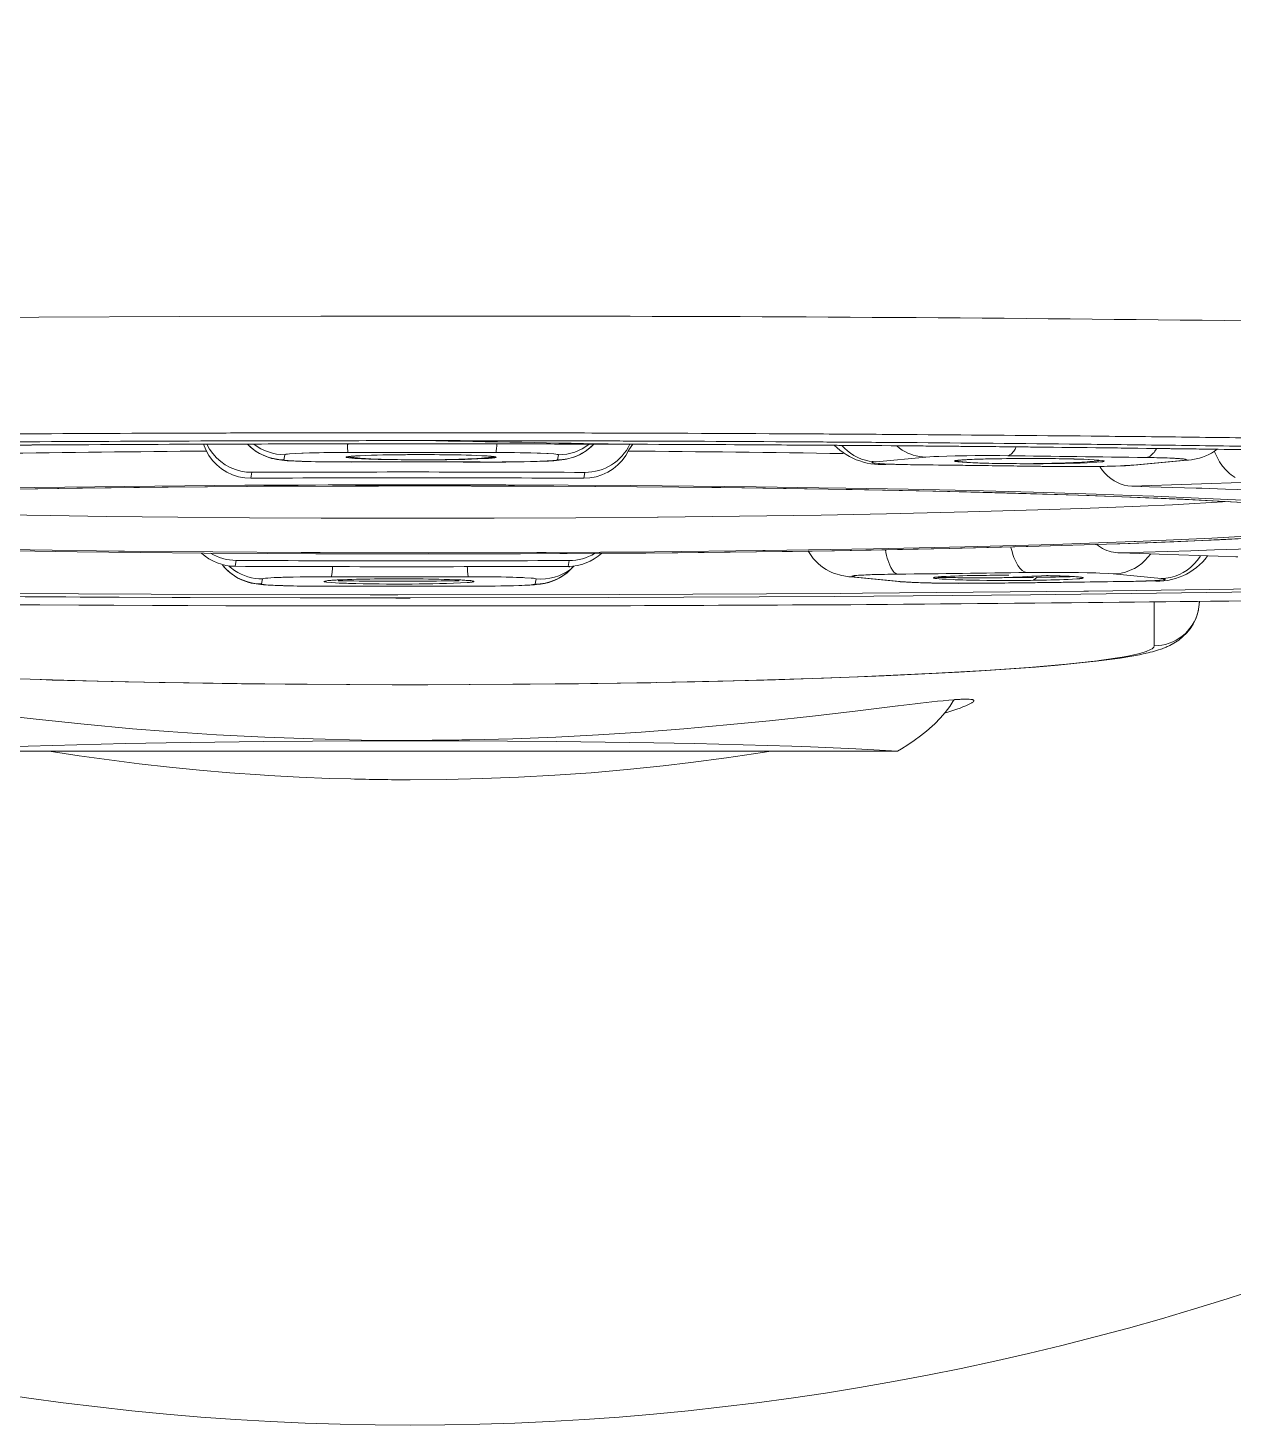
# Model space of a CAD drawing. Extents: x 0 to 1128, y 0 to 827.
# Drawn here: x 278.35 to 283.7, y 466.73 to 472.92 of the extents above; entities that cross this region are included whole.
import ezdxf

# ---------------------------------------------------------------- set-up
doc = ezdxf.new("R2010")
doc.units = 0
doc.header["$LTSCALE"] = 10
doc.header["$MEASUREMENT"] = 0
doc.layers.add('PDF_1', color=7, linetype='CONTINUOUS')
doc.layers.add('PDF_형상', color=7, linetype='CONTINUOUS')

msp = doc.modelspace()

# ---------------------------------------------------------------- linework, layer by layer
at = {"layer": 'PDF_1', "lineweight": 5}
for points in [[(280.3963, 471.1267, 0.000256), (280.0471, 471.1269, 0.000068), (279.7886, 471.1268, 0.00034), (279.3661, 471.1262), (279.3565, 471.1262), (279.3468, 471.1262), (279.3371, 471.1261), (279.3275, 471.1261), (279.3178, 471.1261), (279.3081, 471.1261), (279.2985, 471.126), (279.2888, 471.126), (279.2791, 471.126), (279.2694, 471.126, 0.000001), (279.1193, 471.1256, 0.000673), (278.3042, 471.1221, 0.000196), (278.0268, 471.1204, -0.000125)], [(286.2913, 471.5798, 0.005762), (280.0471, 471.6441), (279.6513, 471.6438), (279.0263, 471.6425), (278.4014, 471.64), (278.1723, 471.6387), (277.5473, 471.6346), (276.9224, 471.6292), (276.2975, 471.6224), (275.6726, 471.6141), (275.0478, 471.6044), (274.4229, 471.5929), (273.7982, 471.5797, 0.000618)], [(280.4274, 471.0776, -0.000259), (280.7054, 471.0771, -0.001491), (282.2871, 471.0686, -0.001138), (282.3348, 471.0682), (282.3533, 471.068), (282.3896, 471.0677), (282.4259, 471.0674), (282.4437, 471.0673), (282.48, 471.0669), (282.5163, 471.0666), (282.5526, 471.0662), (282.5889, 471.0659), (282.6252, 471.0655), (282.6615, 471.0652), (282.6978, 471.0648, 0.002414), (282.7127, 471.0647, -0.000646), (283.3122, 471.0579), (283.3304, 471.0576), (283.3485, 471.0574), (283.3666, 471.0572), (283.3848, 471.0569), (283.4029, 471.0567), (283.4211, 471.0564), (283.4392, 471.0562), (283.4574, 471.056), (283.4755, 471.0558), (283.4935, 471.0557, 0.002392), (281.0222, 471.076, -0.289775), (280.8226, 470.9513), (280.818, 470.9253), (280.845, 470.9269), (280.872, 470.9319), (280.8984, 470.9402), (280.9237, 470.9517), (280.9473, 470.9663), (280.9475, 470.9665), (280.969, 470.9841), (280.988, 471.0043), (281.0044, 471.0266), (281.0178, 471.0507), (281.0358, 471.0762), (281.0302, 471.0763), (281.0247, 471.0763), (281.0192, 471.0763), (281.0136, 471.0763), (281.0081, 471.0763), (281.0026, 471.0763), (280.9971, 471.0763), (280.9916, 471.0764), (280.986, 471.0764), (280.9805, 471.0764, 0.000814), (280.1069, 471.092), (280.1009, 471.092), (280.0949, 471.092), (280.089, 471.092), (280.083, 471.092), (280.077, 471.092), (280.071, 471.092), (280.065, 471.092), (280.059, 471.092), (280.0531, 471.092), (280.0471, 471.092, 0.000068), (279.7886, 471.0919, 0.000224), (279.3854, 471.0913, -0.000403), (279.3407, 471.0912, 0.000503), (279.2695, 471.091, 0.000356), (279.1194, 471.0905, 0.000753), (278.3043, 471.0867, 0.00047), (277.8844, 471.0838, 0.000765)], [(284.2079, 471.0984, 0.000429), (283.7075, 471.1051, 0.000171), (283.4948, 471.1076, 0.000336), (283.0675, 471.1122, 0.000671), (282.2965, 471.1188, 0.000387), (281.8801, 471.1216, 0.000773), (280.9193, 471.1257, 0.000479), (280.3963, 471.1267)], [(276.6936, 471.0569, -0.003294), (280.0471, 471.0778), (280.0531, 471.0778), (280.059, 471.0778), (280.065, 471.0778), (280.071, 471.0778), (280.077, 471.0778), (280.0829, 471.0778), (280.0889, 471.0778), (280.0949, 471.0778), (280.1009, 471.0778), (280.1069, 471.078), (280.1005, 471.078), (280.0952, 471.078), (280.0898, 471.078), (280.0845, 471.078), (280.0791, 471.078), (280.0738, 471.078), (280.0685, 471.078), (280.0631, 471.078), (280.0578, 471.078), (280.0524, 471.078), (280.0471, 471.078, 0.000262), (279.7728, 471.0777)], [(279.764, 470.9974), (279.7363, 470.9975), (279.7089, 470.9977), (279.6812, 470.998), (279.6563, 470.9983), (279.6286, 470.9988), (279.6083, 470.9993), (279.5806, 471.0001), (279.5665, 471.0005), (279.5388, 471.0017), (279.5325, 471.0021), (279.5075, 471.0038), (279.4987, 471.0047), (279.4923, 471.0057), (279.4886, 471.0066), (279.4886, 471.0067), (279.4875, 471.0076), (279.4914, 471.0297), (279.4929, 471.0306), (279.4929, 471.0306), (279.497, 471.0316), (279.5037, 471.0325), (279.5129, 471.0335), (279.5387, 471.0352), (279.5669, 471.0365), (279.5735, 471.0367), (279.6017, 471.0376), (279.6159, 471.038), (279.6442, 471.0386), (279.6646, 471.0389), (279.6927, 471.0393), (279.7175, 471.0395), (279.7457, 471.0397), (279.7729, 471.0398), (279.7719, 471.0427), (279.7719, 471.0427), (279.7715, 471.0462), (279.771, 471.0499), (279.7709, 471.0502), (279.7705, 471.0539), (279.7702, 471.0577), (279.77, 471.0615), (279.7699, 471.0623), (279.7697, 471.0662), (279.7695, 471.07), (279.7693, 471.0738), (279.7728, 471.0777, 0.00032), (279.4912, 471.0773, 0.001543), (277.8581, 471.069)], [(279.4875, 471.0076, -0.206038), (279.3264, 471.0769), (279.3281, 471.075), (279.3405, 471.063), (279.3535, 471.0523), (279.3671, 471.0427), (279.3811, 471.0343), (279.3953, 471.0271), (279.4091, 471.0213), (279.4224, 471.0166, 0.064376), (279.5141, 471.0026), (279.5447, 471.0011), (279.569, 471.0002), (279.5966, 470.9994), (279.6275, 470.9986), (279.6614, 470.998), (279.6979, 470.9976), (279.7367, 470.9974), (279.7889, 470.9973), (279.7886, 470.9974)], [(280.1069, 471.0778, -0.000392), (280.4325, 471.0773), (280.4324, 471.0766), (280.4322, 471.0727), (280.4319, 471.0689), (280.4315, 471.0651), (280.4312, 471.0613), (280.4312, 471.0611), (280.4309, 471.0573), (280.4304, 471.0535), (280.4299, 471.0497), (280.4293, 471.0464), (280.4286, 471.0426), (280.4285, 471.0423), (280.4272, 471.0396), (280.4551, 471.0395), (280.4825, 471.0393), (280.5104, 471.039), (280.5353, 471.0387), (280.5631, 471.0382), (280.5835, 471.0378), (280.6114, 471.037), (280.6255, 471.0365), (280.6534, 471.0353), (280.6597, 471.035), (280.6849, 471.0332), (280.6938, 471.0323), (280.7002, 471.0313), (280.7039, 471.0304), (280.704, 471.0304), (280.7051, 471.0294), (280.7011, 471.0073), (280.6997, 471.0064), (280.6958, 471.0055), (280.6894, 471.0045), (280.6805, 471.0036), (280.6557, 471.0019), (280.6284, 471.0006), (280.6223, 471.0004), (280.595, 470.9995), (280.5813, 470.9992), (280.554, 470.9986), (280.5343, 470.9982), (280.507, 470.9978), (280.4828, 470.9976), (280.4555, 470.9974), (280.4288, 470.9973, -0.001994), (280.396, 470.9971, 0.000744), (279.7886, 470.9974, -0.000744), (280.3964, 470.9973), (280.396, 470.9971), (280.451, 470.9972), (280.4716, 470.9973), (280.511, 470.9977), (280.5476, 470.9983), (280.5809, 470.999), (280.6109, 470.9998), (280.6375, 471.0007, 0.027424), (280.732, 471.0083), (280.7413, 471.01), (280.7513, 471.0123), (280.7622, 471.0152), (280.7739, 471.019), (280.786, 471.0238), (280.7985, 471.0294), (280.8112, 471.0362), (280.8241, 471.0443), (280.837, 471.0536), (280.8497, 471.0642), (280.8619, 471.0763), (280.8622, 471.0766, -0.206085), (280.7011, 471.0073)], [(287.1183, 470.9898, -0.000003), (286.9606, 470.9952, 0.001446), (286.2235, 471.0175, 0.000002), (286.1356, 471.0199, -0.000709), (286.1089, 471.0206, 0.000141), (285.9719, 471.0242, 0.00055), (285.8399, 471.0275, 0.001269), (284.9488, 471.0472, 0.000464), (284.531, 471.055, -0.000623), (284.4727, 471.056, 0.00027), (284.2079, 471.0604, 0.00058), (283.7067, 471.0678, 0.000427), (283.4952, 471.0706, 0.000544), (283.067, 471.0757, 0.000755), (282.2965, 471.0831, 0.000426), (282.0018, 471.0853, 0.000436), (281.8798, 471.0861, 0.000766), (281.0363, 471.0903, -0.000307), (280.9192, 471.0907, 0.000359), (280.8188, 471.091, 0.000553), (280.3963, 471.0918, 0.000308), (280.1069, 471.092)], [(282.7348, 471.0645), (282.7323, 471.0594), (282.7298, 471.0544), (282.727, 471.0496), (282.724, 471.0449), (282.7206, 471.0404), (282.7168, 471.0362), (282.7163, 471.0356), (282.712, 471.0318), (282.7072, 471.0285), (282.7021, 471.0262), (282.6974, 471.0251), (282.6618, 471.0255), (282.6255, 471.0257), (282.5892, 471.0257), (282.5528, 471.0255), (282.5165, 471.0252), (282.4801, 471.0247), (282.4642, 471.0244), (282.4279, 471.0235), (282.3916, 471.0223), (282.3703, 471.0215), (282.3341, 471.019), (282.114, 470.9983), (282.1052, 470.9974), (282.0991, 470.9963), (282.0972, 470.9959), (282.096, 470.9953), (282.0955, 470.9948), (282.0958, 470.9943), (282.0968, 470.9938), (282.0985, 470.9933), (282.1042, 470.9923), (282.1242, 470.9903), (282.1288, 470.99), (282.1508, 470.9887), (282.173, 470.9878), (282.1951, 470.9872), (282.2085, 470.9868), (282.2306, 470.9862), (282.2527, 470.9858), (282.2749, 470.9854), (282.297, 470.9851), (282.2945, 470.985), (282.2657, 470.9854), (282.2318, 470.986), (282.2012, 470.9867), (282.1739, 470.9876, -0.224479), (281.9279, 471.0713)], [(280.4212, 471.0209), (280.4184, 471.0203), (280.4147, 471.0195), (280.4136, 471.0194), (280.4098, 471.0187), (280.406, 471.0182), (280.4022, 471.0176), (280.3983, 471.0172), (280.3945, 471.0167), (280.3906, 471.0163), (280.3868, 471.016), (280.3829, 471.0156, -0.003354), (280.3638, 471.0141), (280.3635, 471.0141), (280.3435, 471.0127), (280.3234, 471.0117), (280.3037, 471.0107), (280.2837, 471.0099), (280.2636, 471.0092), (280.2436, 471.0086), (280.2235, 471.0082), (280.2034, 471.0078), (280.1834, 471.0075), (280.1633, 471.0073, -0.00249), (280.0942, 471.0069), (280.0742, 471.0069), (280.0414, 471.0071), (280.0085, 471.0073), (279.9756, 471.0077), (279.9716, 471.0077), (279.9387, 471.0083), (279.9059, 471.009), (279.873, 471.0099), (279.8649, 471.0102), (279.832, 471.0115), (279.7998, 471.0133), (279.7775, 471.0152), (279.7759, 471.0154), (279.7658, 471.0173), (279.7657, 471.0173), (279.7655, 471.0174), (279.7653, 471.0175), (279.7651, 471.0176), (279.7649, 471.0177), (279.7647, 471.0178), (279.7645, 471.0179), (279.7644, 471.0179), (279.7643, 471.0181), (279.7641, 471.0183), (279.764, 471.0185), (279.7654, 471.0196), (279.7659, 471.0197), (279.7686, 471.0204), (279.7712, 471.0209), (279.7714, 471.0209), (279.7742, 471.0213), (279.777, 471.0217), (279.78, 471.022), (279.7808, 471.0221), (279.7837, 471.0224), (279.7865, 471.0227), (279.7894, 471.0229), (279.7923, 471.0232), (279.7928, 471.0232), (279.7962, 471.0235), (279.7996, 471.0237), (279.8025, 471.0239), (279.8059, 471.0241), (279.8094, 471.0244), (279.8128, 471.0246), (279.8162, 471.0247), (279.8197, 471.0249), (279.8231, 471.0251), (279.8266, 471.0253, -0.010091), (280.0276, 471.0298, -0.001938), (280.0942, 471.0301), (280.0946, 471.0301), (280.095, 471.0301), (280.0954, 471.0301), (280.0959, 471.0301), (280.0962, 471.0301), (280.0967, 471.0301), (280.0971, 471.0301), (280.0975, 471.0301), (280.0979, 471.0301), (280.0984, 471.0301, -0.000903), (280.1341, 471.03), (280.1552, 471.0299), (280.1785, 471.0297), (280.2017, 471.0295), (280.2037, 471.0295), (280.2269, 471.0292), (280.2502, 471.0288), (280.2734, 471.0284), (280.2966, 471.0278), (280.3198, 471.0272), (280.343, 471.0263), (280.3662, 471.0253), (280.3705, 471.025), (280.3766, 471.0247), (280.3827, 471.0244), (280.3887, 471.0241), (280.3949, 471.0236), (280.4009, 471.0232), (280.407, 471.0226), (280.4075, 471.0225), (280.4135, 471.0219), (280.4196, 471.0212), (280.4209, 471.021), (280.4268, 471.0197), (280.4269, 471.0197), (280.4271, 471.0196), (280.4273, 471.0195), (280.4275, 471.0194), (280.4277, 471.0193), (280.4279, 471.0192), (280.4281, 471.0191), (280.4281, 471.0191), (280.4284, 471.0189), (280.4285, 471.0187), (280.4285, 471.0185), (280.4275, 471.0176), (280.4259, 471.0171), (280.4244, 471.0167), (280.4239, 471.0166), (280.4223, 471.0163), (280.4206, 471.016), (280.419, 471.0157), (280.4172, 471.0155), (280.4155, 471.0153), (280.4138, 471.0151), (280.4121, 471.0149), (280.4119, 471.0149), (280.4091, 471.0146), (280.4063, 471.0143), (280.4037, 471.0141), (280.4008, 471.0139), (280.398, 471.0136), (280.3952, 471.0135), (280.3924, 471.0132), (280.3896, 471.0131), (280.3868, 471.0129), (280.384, 471.0127), (280.3773, 471.0123), (280.3484, 471.0109), (280.3194, 471.0098), (280.2905, 471.009), (280.2615, 471.0084), (280.2391, 471.008), (280.2101, 471.0076), (280.1812, 471.0073), (280.1522, 471.0071), (280.1232, 471.007), (280.0942, 471.0069), (280.0946, 471.0069), (280.095, 471.0069), (280.0955, 471.0069), (280.0959, 471.0069), (280.0963, 471.0069), (280.0967, 471.0069), (280.0971, 471.0069), (280.0976, 471.0069), (280.098, 471.0069), (280.0984, 471.0069, -0.00093), (280.0595, 471.007), (280.0383, 471.0072), (280.0149, 471.0074), (279.9916, 471.0078), (279.9895, 471.0078), (279.9662, 471.0082), (279.9428, 471.0088), (279.9195, 471.0094), (279.8962, 471.0103), (279.8729, 471.0113), (279.8496, 471.0126), (279.8263, 471.0142), (279.8255, 471.0143), (279.8199, 471.0147), (279.8144, 471.0152), (279.8088, 471.0157), (279.8033, 471.0162), (279.7978, 471.0168), (279.7923, 471.0174), (279.7876, 471.0179), (279.7821, 471.0187), (279.7766, 471.0197), (279.7712, 471.0209)], [(282.4638, 471.0029), (282.4689, 471.0014), (282.4741, 471.0003), (282.4794, 470.9996), (282.4823, 470.9993), (282.4876, 470.9986), (282.4929, 470.9981), (282.4982, 470.9976), (282.5034, 470.9971), (282.5087, 470.9966), (282.514, 470.9962), (282.5165, 470.996), (282.5325, 470.9949), (282.5486, 470.994), (282.5647, 470.9933), (282.5808, 470.9926), (282.5969, 470.9921), (282.613, 470.9917), (282.6291, 470.9913), (282.6302, 470.9913), (282.6463, 470.9909), (282.6624, 470.9906), (282.6774, 470.9904), (282.6765, 470.9905), (282.6547, 470.9908), (282.633, 470.9912), (282.6112, 470.9916), (282.5895, 470.9921), (282.5738, 470.9926), (282.5521, 470.9933), (282.542, 470.9937), (282.5203, 470.9947), (282.5164, 470.9949), (282.4947, 470.9962), (282.476, 470.9978), (282.4646, 470.9996), (282.4617, 471.0004), (282.4608, 471.0013), (282.4619, 471.0023), (282.4637, 471.0028), (282.4654, 471.0033), (282.4656, 471.0033), (282.4674, 471.0036), (282.4693, 471.0039), (282.4712, 471.0042), (282.4717, 471.0042), (282.4736, 471.0045), (282.4755, 471.0047), (282.4774, 471.0049), (282.4793, 471.0051), (282.4839, 471.0055), (282.4886, 471.006), (282.4889, 471.006), (282.4937, 471.0064), (282.4985, 471.0067), (282.5033, 471.007), (282.5082, 471.0073), (282.513, 471.0076), (282.5178, 471.0078), (282.5226, 471.008), (282.5274, 471.0083), (282.529, 471.0083), (282.5392, 471.0088), (282.5494, 471.0092), (282.5581, 471.0095), (282.5684, 471.0098), (282.5786, 471.0101), (282.5889, 471.0104), (282.5991, 471.0107), (282.6094, 471.011), (282.6196, 471.0112), (282.6299, 471.0114, -0.005085), (282.7951, 471.0129, -0.003131), (282.9086, 471.0122), (282.9254, 471.012), (282.9469, 471.0116), (282.9684, 471.0112), (282.99, 471.0107), (282.9915, 471.0106), (283.013, 471.01), (283.0346, 471.0092), (283.0561, 471.0084), (283.0588, 471.0083), (283.0803, 471.0072), (283.1018, 471.0056), (283.1159, 471.004), (283.1236, 471.0024), (283.1237, 471.0024), (283.1239, 471.0024), (283.1241, 471.0023), (283.1243, 471.0022), (283.1245, 471.0021), (283.1247, 471.002), (283.1248, 471.0019), (283.1249, 471.0018), (283.125, 471.0017), (283.1252, 471.0015), (283.1252, 471.0012), (283.124, 471.0003), (283.1224, 470.9998), (283.1208, 470.9994), (283.1204, 470.9993), (283.1188, 470.999), (283.117, 470.9987), (283.1153, 470.9985), (283.1135, 470.9982), (283.1117, 470.998), (283.11, 470.9978), (283.1082, 470.9977), (283.0921, 470.9962), (283.0605, 470.9944), (283.05, 470.994), (283.0183, 470.9928), (282.9866, 470.9919), (282.9815, 470.9918), (282.9498, 470.9911), (282.9181, 470.9905), (282.8864, 470.9901), (282.8546, 470.9899), (282.823, 470.9897), (282.7909, 470.9899), (282.7914, 470.9899), (282.7918, 470.9899), (282.7922, 470.9899), (282.7927, 470.9899), (282.7931, 470.9899), (282.7936, 470.9899), (282.794, 470.9899), (282.7944, 470.9899), (282.7949, 470.9899), (282.7953, 470.9899, -0.003125), (282.6774, 470.9904)], [(283.1045, 471.0034), (283.1041, 471.0033), (283.1011, 471.0029), (283.0982, 471.0025), (283.0955, 471.0022), (283.0925, 471.0018), (283.0896, 471.0015), (283.0866, 471.0011), (283.0836, 471.0008), (283.0806, 471.0005), (283.0776, 471.0002), (283.0746, 471), (283.0742, 470.9999), (283.0621, 470.9989), (283.0499, 470.998), (283.0382, 470.9972), (283.026, 470.9965), (283.0139, 470.9958), (283.0017, 470.9952), (282.9896, 470.9946), (282.9774, 470.9941), (282.9652, 470.9936), (282.953, 470.9932, -0.00409), (282.8581, 470.9907, -0.002568), (282.7953, 470.9899)], [(283.4926, 471.0051), (283.4985, 471.0057), (283.5119, 471.0073), (283.5189, 471.0084, 0.129097), (283.6256, 471.0536)], [(280.8226, 470.9513, 0.00105), (280.0846, 470.953, 0.001093), (279.346, 470.9516)], [(282.8668, 470.9778, 0.0006), (282.4861, 470.9828), (282.4991, 470.9826), (282.5243, 470.9823), (282.5496, 470.9819), (282.5619, 470.9818), (282.5871, 470.9815), (282.6124, 470.9811), (282.6376, 470.9808), (282.6629, 470.9805), (282.6882, 470.9801), (282.7134, 470.9798), (282.7387, 470.9794, 0.000142), (282.8668, 470.9778)], [(278.28, 470.877), (278.5947, 470.8816), (278.9749, 470.8859), (279.3237, 470.8887), (279.7038, 470.8958, -0.000924), (279.6843, 470.8957), (279.5799, 470.8953), (279.3141, 470.894), (279.0484, 470.892), (278.7826, 470.8894), (278.5168, 470.8863), (278.251, 470.8823)], [(280.818, 470.9253, 0.001269), (280.08, 470.9272, 0.001268), (279.3414, 470.9256)], [(283.7127, 470.8196), (283.5183, 470.8298), (283.2032, 470.8434), (283.0581, 470.8486), (282.6864, 470.8599), (282.5142, 470.8644), (282.1424, 470.8725), (281.9018, 470.8768), (281.53, 470.8822), (281.2384, 470.8855), (280.8666, 470.8885), (280.5427, 470.8902, -0.000904), (280.5228, 470.8903, -0.000705), (280.4716, 470.8957), (280.7491, 470.8946), (281.0267, 470.8928), (281.3042, 470.8903), (281.5818, 470.8871), (281.8593, 470.8832), (281.9791, 470.8813), (282.2566, 470.8763), (282.5341, 470.8704), (282.8116, 470.8633), (283.089, 470.8549), (283.2467, 470.8494), (283.3454, 470.8457), (283.4441, 470.8418), (283.5428, 470.8376), (283.6414, 470.833), (283.7401, 470.828)], [(283.6751, 470.8217), (283.4279, 470.8078), (283.142, 470.7953), (283.0226, 470.7909), (282.8825, 470.7862), (282.5209, 470.7757), (282.1592, 470.7673), (281.8705, 470.7619), (281.5087, 470.7565), (281.147, 470.7525), (281.1438, 470.7524), (280.782, 470.7497), (280.4203, 470.7481), (280.0585, 470.7476, -0.000817), (279.6634, 470.7484), (279.6528, 470.7484), (279.3356, 470.75), (279.0184, 470.7525), (278.7013, 470.756), (278.4535, 470.7594), (278.1364, 470.7648)], [(283.1848, 470.6342), (283.1351, 470.6326), (282.7866, 470.622), (282.438, 470.6134), (282.2779, 470.6101), (281.9293, 470.6038), (281.5807, 470.5988), (281.4418, 470.5971), (281.0931, 470.5937), (280.7445, 470.5913), (280.3958, 470.59), (280.0471, 470.5896), (279.6985, 470.5902, -0.001077), (279.6482, 470.5904, -0.001865), (279.629, 470.5904)], [(279.1225, 470.5933, 0.186668), (279.2716, 470.5348), (279.2762, 470.5608, -0.135561), (279.1624, 470.5929)], [(280.8657, 470.5919, -0.134111), (280.7528, 470.5605), (280.7482, 470.5345, 0.184757), (280.8966, 470.5921)], [(282.1552, 470.6075), (282.1576, 470.5953), (282.1604, 470.583), (282.1636, 470.571), (282.1659, 470.5632), (282.1698, 470.5517), (282.1743, 470.5402), (282.1797, 470.5291), (282.1866, 470.5174), (282.1931, 470.5093), (282.2016, 470.5028), (282.2104, 470.5, 0.002215), (282.1517, 470.4991), (282.1439, 470.4989), (282.1347, 470.4987), (282.1255, 470.4985), (282.1241, 470.4985), (282.1149, 470.4982), (282.1057, 470.4979), (282.0965, 470.4977), (282.0873, 470.4973), (282.0781, 470.497), (282.0689, 470.4966), (282.0597, 470.4962), (282.0543, 470.4959), (282.048, 470.4956), (282.0417, 470.4952), (282.0353, 470.4948), (282.0291, 470.4943), (282.0246, 470.494), (282.0183, 470.4933), (282.017, 470.4931), (282.0107, 470.4923), (282.0102, 470.4922), (282.0065, 470.4912), (282.0055, 470.4901), (282.0068, 470.4892), (282.0079, 470.489), (282.0135, 470.4879), (282.0136, 470.4879), (282.0146, 470.4878), (282.0155, 470.4876), (282.0163, 470.4876), (282.0172, 470.4875), (282.0181, 470.4873), (282.019, 470.4873), (282.0199, 470.4871), (282.0209, 470.487), (282.0218, 470.487), (282.0227, 470.4869)], [(283.5525, 470.582), (283.5504, 470.5786), (283.5383, 470.5615), (283.5245, 470.5457), (283.5093, 470.5311), (283.4927, 470.518), (283.4749, 470.5067), (283.4598, 470.4989), (283.4402, 470.4911), (283.4199, 470.4853), (283.3992, 470.4817), (283.3784, 470.4803), (283.3865, 470.4794), (283.3921, 470.4784), (283.3939, 470.478), (283.3951, 470.4774), (283.3954, 470.4765), (283.3939, 470.4756), (283.393, 470.4755), (283.388, 470.4746), (283.3736, 470.4729), (283.3702, 470.4727), (283.3497, 470.4716), (283.3297, 470.4706), (283.3099, 470.4697), (283.3062, 470.4696), (283.2862, 470.4689), (283.2661, 470.4684), (283.2459, 470.468), (283.2257, 470.4677), (283.2127, 470.4675), (283.2158, 470.4674), (283.2223, 470.4674), (283.2557, 470.4681), (283.2854, 470.4687), (283.3119, 470.4695), (283.3355, 470.4704, 0.267052), (283.5836, 470.5811)], [(279.3891, 470.4566, -0.203413), (279.2297, 470.5244, -0.025978), (279.2162, 470.5394, 0.159156), (279.3328, 470.4631, 0.054616), (279.4188, 470.4515), (279.4492, 470.4501), (279.4607, 470.4496), (279.4864, 470.4488), (279.5151, 470.448), (279.5468, 470.4474), (279.5812, 470.4469), (279.6179, 470.4465), (279.6666, 470.4463), (279.6669, 470.4464), (279.6391, 470.4465), (279.6116, 470.4467), (279.5838, 470.447), (279.5589, 470.4473), (279.5311, 470.4479), (279.5107, 470.4483), (279.4828, 470.4491), (279.4686, 470.4496), (279.4408, 470.4508), (279.4344, 470.4511), (279.4092, 470.4529), (279.4004, 470.4538), (279.394, 470.4547), (279.3902, 470.4557), (279.3902, 470.4557), (279.3891, 470.4566), (279.393, 470.4787), (279.3945, 470.4797), (279.3947, 470.4798), (279.3992, 470.4808), (279.4066, 470.4817), (279.4168, 470.4827), (279.4296, 470.4836), (279.4452, 470.4845), (279.4757, 470.4858), (279.4833, 470.4861), (279.5138, 470.4869), (279.5296, 470.4873), (279.5601, 470.4879), (279.5823, 470.4882), (279.6128, 470.4885), (279.6391, 470.4887), (279.6696, 470.4888), (279.6978, 470.4888), (279.6992, 470.4915), (279.6993, 470.4923), (279.7001, 470.4963), (279.7009, 470.5007), (279.7009, 470.501), (279.7015, 470.5053), (279.702, 470.5098), (279.7024, 470.5143), (279.7025, 470.5152), (279.7029, 470.5197), (279.7032, 470.5242), (279.7036, 470.5286), (279.7039, 470.5331)], [(279.2436, 470.5367, 0.037305), (279.2694, 470.5165, 0.148847), (279.393, 470.4787)], [(279.2716, 470.5348, 0.001094), (280.0096, 470.533, 0.001049), (280.7482, 470.5345)], [(279.2762, 470.5608, 0.001182), (280.0142, 470.5588, 0.001224), (280.7528, 470.5605)], [(280.3011, 470.5331), (280.3011, 470.5321), (280.3014, 470.5277), (280.3016, 470.5232), (280.3019, 470.5187), (280.3021, 470.5143), (280.3022, 470.5139), (280.3024, 470.5094), (280.3028, 470.5049), (280.3033, 470.5005), (280.3038, 470.4966), (280.3044, 470.4921), (280.3045, 470.4916), (280.3056, 470.4887), (280.3358, 470.4886), (280.3642, 470.4886), (280.3944, 470.4883), (280.4209, 470.488), (280.451, 470.4875), (280.4732, 470.4871), (280.5034, 470.4863), (280.5191, 470.4858), (280.5492, 470.4846), (280.5566, 470.4842), (280.5844, 470.4825), (280.5942, 470.4815), (280.6013, 470.4805), (280.6054, 470.4795), (280.6056, 470.4794), (280.6067, 470.4785), (280.6028, 470.4564), (280.6014, 470.4555), (280.5979, 470.4546), (280.592, 470.4537), (280.584, 470.4529), (280.5615, 470.4512), (280.5364, 470.45), (280.5311, 470.4498), (280.5059, 470.4488), (280.4936, 470.4485), (280.4684, 470.4479), (280.4503, 470.4475), (280.4251, 470.4471), (280.4025, 470.4468), (280.3774, 470.4466), (280.3522, 470.4464), (280.3519, 470.4464, -0.001056), (280.3213, 470.4463, -0.000691), (279.6666, 470.4463, 0.00069), (280.3213, 470.4463), (280.3216, 470.4462), (280.3374, 470.4462), (280.3828, 470.4465), (280.4254, 470.447), (280.4643, 470.4476), (280.4993, 470.4484), (280.5299, 470.4494), (280.5437, 470.4499), (280.5564, 470.4505), (280.5681, 470.4511), (280.579, 470.4517), (280.5891, 470.4524), (280.5986, 470.4532), (280.6078, 470.454), (280.6166, 470.4549), (280.6258, 470.4561, 0.162891), (280.7572, 470.5189), (280.7677, 470.5298), (280.773, 470.5361, -0.021942), (280.7602, 470.522, -0.179149), (280.6067, 470.4785)], [(280.2655, 470.4708), (280.2652, 470.4708), (280.2452, 470.4704), (280.2251, 470.4701), (280.2053, 470.4699), (280.1853, 470.4697), (280.1652, 470.4695), (280.1452, 470.4693), (280.1251, 470.4693), (280.1051, 470.4692), (280.085, 470.4691), (280.0649, 470.469, -0.000497), (279.9999, 470.469, -0.001032), (279.9611, 470.469), (279.9398, 470.4691), (279.9165, 470.4691), (279.8932, 470.4692), (279.8911, 470.4692), (279.8678, 470.4693), (279.8445, 470.4694), (279.8211, 470.4696), (279.7978, 470.4699), (279.7745, 470.4701), (279.7512, 470.4705), (279.7279, 470.4709)], [(282.2129, 470.4671), (282.2205, 470.4664), (282.2349, 470.4653), (282.2507, 470.4643), (282.2882, 470.4626), (282.3101, 470.4618), (282.3342, 470.4612), (282.3602, 470.4606), (282.3879, 470.4601), (282.4171, 470.4597), (282.4779, 470.4592), (282.5395, 470.4593), (282.5988, 470.4597), (282.5964, 470.4598, -0.006344), (282.3927, 470.4602), (282.3812, 470.4603), (282.3697, 470.4606), (282.3582, 470.4608), (282.3467, 470.461), (282.3352, 470.4613), (282.3237, 470.4616), (282.3123, 470.462), (282.302, 470.4623), (282.2905, 470.4628), (282.279, 470.4633), (282.2778, 470.4633), (282.2736, 470.4635), (282.2693, 470.4637), (282.2651, 470.464), (282.2608, 470.4642), (282.2566, 470.4644), (282.2523, 470.4647), (282.248, 470.465), (282.2438, 470.4653), (282.2437, 470.4653), (282.2394, 470.4657), (282.2353, 470.4661)], [(282.9748, 470.4886), (282.9747, 470.4886), (282.9584, 470.4882), (282.9422, 470.4878), (282.926, 470.4875), (282.9098, 470.4871), (282.8935, 470.4869), (282.8773, 470.4866), (282.861, 470.4864), (282.8447, 470.4861), (282.8285, 470.4859), (282.8122, 470.4727), (282.8315, 470.4729), (282.8507, 470.4733), (282.87, 470.4736), (282.8892, 470.4741), (282.9085, 470.4746), (282.927, 470.4751), (282.9462, 470.4757), (282.9655, 470.4765), (282.9847, 470.4775), (283.0039, 470.4789), (283.0047, 470.4789), (283.0075, 470.4792), (283.0104, 470.4794), (283.0132, 470.4797), (283.0161, 470.4799), (283.0167, 470.48), (283.0196, 470.4803), (283.0225, 470.4807), (283.0253, 470.4811), (283.0254, 470.4811), (283.0281, 470.4817), (283.0308, 470.4823), (283.0312, 470.4824), (283.0328, 470.4836), (283.0327, 470.4838), (283.0326, 470.4839), (283.0324, 470.4841), (283.0324, 470.4842), (283.0322, 470.4843), (283.032, 470.4844), (283.0318, 470.4845), (283.0316, 470.4846), (283.0314, 470.4846), (283.0312, 470.4847), (283.0311, 470.4848), (283.0251, 470.4861), (283.0239, 470.4862), (283.0179, 470.487), (283.0118, 470.4876), (283.0113, 470.4877), (283.0052, 470.4882), (282.9991, 470.4887), (282.9931, 470.4891), (282.9869, 470.4895), (282.9809, 470.4898), (282.9748, 470.4901), (282.9704, 470.4904), (282.9603, 470.4908), (282.9501, 470.4913), (282.94, 470.4917), (282.9298, 470.492), (282.9196, 470.4923), (282.9095, 470.4926), (282.8993, 470.4929), (282.8977, 470.4929), (282.8875, 470.4932), (282.8773, 470.4934), (282.8688, 470.4936, 0.004673), (282.6985, 470.4846, -0.001591), (282.6647, 470.4843, 0.001617), (282.6313, 470.4842, -0.001366), (282.5368, 470.484), (282.5285, 470.484), (282.5184, 470.4841), (282.5083, 470.4841), (282.5065, 470.4841), (282.4964, 470.4842), (282.4862, 470.4842), (282.4761, 470.4843), (282.466, 470.4844), (282.4559, 470.4845), (282.4458, 470.4846), (282.4357, 470.4847), (282.4355, 470.4847), (282.4307, 470.4848), (282.4259, 470.4848), (282.4211, 470.4849), (282.4164, 470.485), (282.4116, 470.4851), (282.4068, 470.4852), (282.402, 470.4853), (282.3972, 470.4855), (282.3924, 470.4856), (282.3876, 470.4858)], [(282.5964, 470.4598, 0.000469), (283.012, 470.4646), (282.9986, 470.4644), (282.9711, 470.4641), (282.9437, 470.4637), (282.9296, 470.4636), (282.9021, 470.4632), (282.8747, 470.4629), (282.8472, 470.4625), (282.8198, 470.4622), (282.7923, 470.4619), (282.7648, 470.4615), (282.7373, 470.4612, -0.00039), (282.5964, 470.4598)], [(278.0028, 470.0463), (278.4078, 470.0321), (278.4606, 470.0305), (278.9356, 470.0194), (278.9615, 470.0189), (279.4938, 470.0117), (280.0375, 470.0093), (280.5806, 470.0116), (281.1145, 470.0186), (281.1395, 470.019), (281.6166, 470.03), (281.6684, 470.0315), (282.0761, 470.0457), (282.15, 470.0487), (282.481, 470.0651), (282.5802, 470.071), (282.8209, 470.0878), (282.9216, 470.0964), (283.0884, 470.1135), (283.0899, 470.1137), (283.196, 470.1277), (283.2824, 470.1429), (283.2882, 470.1441), (283.2977, 470.1461), (283.3071, 470.1482), (283.3107, 470.149), (283.3201, 470.1513), (283.3295, 470.1536), (283.3388, 470.1561), (283.3481, 470.1586), (283.3574, 470.1613), (283.3666, 470.1642), (283.3757, 470.1673), (283.3773, 470.1679), (283.3815, 470.1693), (283.3856, 470.1709), (283.3883, 470.1719), (283.3925, 470.1735), (283.3966, 470.1752), (283.4007, 470.1769), (283.4048, 470.1787), (283.4089, 470.1805), (283.4129, 470.1824), (283.4169, 470.1843), (283.4347, 470.1939), (283.4554, 470.2073), (283.4746, 470.2228), (283.4922, 470.2402), (283.5059, 470.257), (283.5193, 470.2776), (283.5302, 470.2996), (283.533, 470.3065), (283.5405, 470.3301), (283.5453, 470.3543), (283.5471, 470.3788, -0.032019), (283.5455, 470.3568, -0.025994), (283.5417, 470.3357, -0.347046), (283.3471, 470.1823)]]:
    msp.add_lwpolyline(points, format="xyb", dxfattribs=at)
for points in [[(279.1309, 471.0763), (279.131, 471.0761), (279.1412, 471.0508), (279.1548, 471.0267), (279.1712, 471.0044), (279.1903, 470.9842), (279.2118, 470.9667), (279.2353, 470.9521), (279.2606, 470.9406), (279.287, 470.9322), (279.3141, 470.9272), (279.3414, 470.9256), (279.346, 470.9516), (279.3215, 470.9529), (279.297, 470.957), (279.2731, 470.9637), (279.25, 470.9731), (279.2281, 470.985), (279.2077, 470.9994), (279.1892, 471.016), (279.1726, 471.0345), (279.1582, 471.0546), (279.1462, 471.0762), (279.1462, 471.0762)], [(282.114, 470.9983), (282.1004, 470.999), (282.0832, 471.0012), (282.0662, 471.0049), (282.0496, 471.0101), (282.0335, 471.0167), (282.0302, 471.0182), (282.0149, 471.0265), (282.0003, 471.036), (281.9866, 471.0466), (281.9738, 471.0583), (281.962, 471.071)], [(282.2046, 471.069), (282.2067, 471.0672), (282.2179, 471.0585), (282.2296, 471.0505), (282.2418, 471.0433), (282.2545, 471.037), (282.2676, 471.0316), (282.2784, 471.0278), (282.2921, 471.0241), (282.306, 471.0214), (282.32, 471.0197), (282.3341, 471.019)], [(283.2727, 470.9844), (283.2519, 470.9836), (283.472, 471.0043)], [(283.2744, 470.9846), (283.2727, 470.9844), (283.4927, 471.0051), (283.472, 471.0043), (283.4763, 471.0047), (283.4811, 471.0054), (283.4858, 471.0061), (283.4891, 471.007), (283.4904, 471.0079), (283.4891, 471.0087), (283.4857, 471.0096), (283.4811, 471.0103), (283.4763, 471.011), (283.4719, 471.0114), (283.4677, 471.0118), (283.4634, 471.0121), (283.4633, 471.0121), (283.459, 471.0124), (283.4546, 471.0127), (283.4503, 471.013), (283.446, 471.0132), (283.4416, 471.0135), (283.4373, 471.0137), (283.433, 471.0139), (283.4286, 471.0141), (283.4273, 471.0142), (283.4155, 471.0146), (283.4038, 471.0151), (283.3933, 471.0154), (283.3815, 471.0157), (283.3697, 471.016), (283.358, 471.0163), (283.3462, 471.0166), (283.3344, 471.0168), (283.3227, 471.017), (283.3109, 471.0172), (283.317, 471.0183), (283.3228, 471.0205), (283.3284, 471.0235), (283.3337, 471.0273), (283.3385, 471.0317), (283.343, 471.0365), (283.3461, 471.0401), (283.3499, 471.0452), (283.3533, 471.0504), (283.3565, 471.0557), (283.3573, 471.0571)], [(283.614, 471.0453), (283.6163, 471.0391), (283.6254, 471.0183), (283.6364, 470.9983), (283.6492, 470.9795), (283.6639, 470.9621), (283.6804, 470.9466), (283.6878, 470.9406), (283.7066, 470.9282)], [(283.2519, 470.9836), (283.2473, 470.9832), (283.2427, 470.9828), (283.238, 470.9825), (283.2334, 470.9822), (283.2287, 470.9819), (283.2241, 470.9816), (283.2195, 470.9814), (283.2148, 470.9812), (283.2102, 470.9809), (283.2055, 470.9807), (283.2054, 470.9807), (283.1716, 470.9794), (283.1378, 470.9785), (283.1039, 470.9778), (283.07, 470.9774), (283.0507, 470.9772), (283.0168, 470.977), (282.9829, 470.9769), (282.9491, 470.977), (282.9152, 470.9772), (282.8813, 470.9775), (282.8668, 470.9778), (282.8636, 470.9776), (282.8908, 470.9773), (282.9499, 470.9769), (283.0099, 470.9769), (283.0688, 470.9773), (283.1245, 470.9781), (283.1505, 470.9787), (283.1751, 470.9794), (283.1981, 470.9801), (283.2192, 470.981), (283.2388, 470.982), (283.257, 470.9831), (283.2741, 470.9846)], [(283.7772, 470.9078), (283.2473, 470.8896), (283.2301, 470.8911), (283.2131, 470.8946), (283.1966, 470.9001), (283.1806, 470.9072), (283.169, 470.9138), (283.1546, 470.9236), (283.1413, 470.9347), (283.129, 470.947), (283.1178, 470.9602), (283.1077, 470.9742), (283.1054, 470.9776)], [(279.7035, 470.8906), (279.3255, 470.8888), (278.9476, 470.8858), (278.5697, 470.8814), (278.3962, 470.879), (278.0183, 470.8725)], [(280.1114, 470.8911), (280.1126, 470.8911), (280.1138, 470.8911), (280.115, 470.8911), (280.1162, 470.8911), (280.1174, 470.8911), (280.1186, 470.8911), (280.1198, 470.8911), (280.1211, 470.8911), (280.1223, 470.8911), (280.1235, 470.8911)], [(283.7415, 470.8183), (283.4753, 470.8321), (283.3628, 470.8371), (283.0077, 470.8505), (282.9047, 470.8537), (282.5342, 470.864), (282.3782, 470.8677), (282.0076, 470.8751), (281.7961, 470.8786), (281.4255, 470.8836), (281.0549, 470.8873), (280.6842, 470.8897), (280.5227, 470.8904), (280.5197, 470.8904)], [(283.2473, 470.8896), (283.3262, 470.8874), (283.4299, 470.8844), (283.5337, 470.8813), (283.5586, 470.8806), (283.6624, 470.8773), (283.7662, 470.8738), (283.8699, 470.8701), (283.9737, 470.8662), (284.0774, 470.862), (284.1812, 470.8576), (284.2849, 470.8529)], [(277.9711, 470.6145), (278.3626, 470.6076), (278.7542, 470.6023), (278.7813, 470.602), (279.1729, 470.5983), (279.5645, 470.596), (279.6483, 470.5957), (280.1285, 470.5949), (280.6088, 470.596), (280.6511, 470.5962), (281.1314, 470.5994), (281.6116, 470.6048), (281.6223, 470.605), (282.1025, 470.6127), (282.5076, 470.6214), (282.9024, 470.6322), (283.2576, 470.6446), (283.2633, 470.6448), (283.5685, 470.6584), (283.6028, 470.6601), (283.8306, 470.6733)], [(283.7667, 470.6594), (283.6113, 470.6516), (283.5898, 470.6506), (283.4344, 470.6439), (283.3957, 470.6423), (283.2403, 470.6364), (283.1854, 470.6345), (282.837, 470.6236), (282.4886, 470.6147), (282.4399, 470.6136), (282.0915, 470.6067), (281.743, 470.6011), (281.5831, 470.5989), (281.2346, 470.595), (280.8861, 470.5923), (280.5377, 470.5905), (280.1891, 470.5897), (279.8407, 470.5899), (279.7009, 470.5903), (279.7007, 470.5903), (279.7004, 470.5903), (279.7002, 470.5903), (279.6999, 470.5903), (279.6997, 470.5903), (279.6995, 470.5903), (279.6992, 470.5903), (279.699, 470.5903), (279.6988, 470.5903), (279.6985, 470.5903), (279.4166, 470.5915), (279.1346, 470.5933), (278.8527, 470.5959), (278.5707, 470.5991), (278.2888, 470.6031)], [(284.2453, 470.6314), (284.2207, 470.6302), (284.1157, 470.6257), (284.0107, 470.6214), (283.9302, 470.6182), (283.8251, 470.6143), (283.7201, 470.6107), (283.615, 470.6072), (283.51, 470.604), (283.4049, 470.6009), (283.2998, 470.5979), (283.1947, 470.5951), (283.1858, 470.5952), (283.1767, 470.5958), (283.1666, 470.5972), (283.1567, 470.5992), (283.1468, 470.6019), (283.1372, 470.6052), (283.1363, 470.6055), (283.1269, 470.6095), (283.1179, 470.6141), (283.1091, 470.6193), (283.1006, 470.6249), (283.0926, 470.631)], [(283.7466, 470.6581), (283.6364, 470.6526), (283.4867, 470.6458), (283.3436, 470.6401), (283.1938, 470.6345)], [(281.8131, 470.602), (281.8164, 470.5961), (281.8254, 470.5825), (281.8353, 470.5697), (281.8459, 470.5578), (281.8572, 470.5469), (281.8689, 470.5371), (281.8809, 470.5283), (281.8931, 470.5205), (281.9053, 470.5137), (281.9174, 470.508), (281.9293, 470.5032), (281.9405, 470.4994), (281.951, 470.4963), (281.9609, 470.4939), (281.97, 470.492), (281.9781, 470.4907), (281.9856, 470.4895), (281.993, 470.4886), (282.0014, 470.4878)], [(283.3784, 470.4803), (283.1657, 470.5011), (283.1439, 470.5028), (283.1056, 470.5046), (283.0878, 470.5052), (283.0496, 470.5062), (283.0112, 470.507), (282.9743, 470.5075), (282.936, 470.5078), (282.8977, 470.5079), (282.8594, 470.5078), (282.8211, 470.5075), (282.7828, 470.5071), (282.7721, 470.5098), (282.7615, 470.5164), (282.751, 470.5267), (282.7429, 470.5377), (282.7357, 470.55), (282.7298, 470.5624), (282.7252, 470.5736), (282.7207, 470.5867), (282.7167, 470.6), (282.7132, 470.6134), (282.7117, 470.6199)], [(283.1657, 470.5011), (283.1812, 470.5019), (283.2005, 470.5047), (283.2194, 470.5093), (283.2379, 470.5157), (283.2557, 470.5239), (283.2592, 470.5257), (283.2759, 470.5359), (283.2916, 470.5475), (283.3061, 470.5606), (283.3194, 470.5748), (283.3314, 470.59)], [(283.1947, 470.5949), (283.718, 470.5767), (283.7092, 470.5767)], [(273.6777, 470.474), (274.6529, 470.4491), (275.0832, 470.4401), (276.0584, 470.423), (276.6333, 470.415), (277.6088, 470.4045), (278.5842, 470.3977), (279.5597, 470.3945), (279.985, 470.394), (279.9912, 470.394), (279.9974, 470.394), (280.0036, 470.394), (280.0098, 470.394), (280.016, 470.394), (280.0223, 470.394), (280.0285, 470.394), (280.0347, 470.394), (280.0409, 470.394), (280.0471, 470.394)], [(283.8039, 470.4209), (282.7987, 470.4087), (281.9307, 470.4015), (280.9254, 470.3965), (279.985, 470.3952), (278.992, 470.3971), (278.0493, 470.4023), (277.0564, 470.4112), (276.1899, 470.4223), (275.3111, 470.437), (274.4775, 470.4546), (273.6971, 470.4749)], [(274.2004, 470.4774), (275.0559, 470.4569), (275.9698, 470.4398), (276.9406, 470.4261), (277.9115, 470.4165), (277.9292, 470.4163), (278.9, 470.4105), (279.8709, 470.4081), (279.9872, 470.4081), (279.9937, 470.4081), (280.974, 470.4096), (281.9544, 470.4147), (282.054, 470.4155), (283.0344, 470.4247), (283.055, 470.4249), (284.0209, 470.4381)], [(280.0357, 470.4791), (280.057, 470.4789), (280.0803, 470.4788), (280.1036, 470.4786), (280.1055, 470.4785), (280.1288, 470.4783), (280.1521, 470.4779), (280.1754, 470.4774), (280.1987, 470.4769), (280.2219, 470.4762), (280.2452, 470.4753), (280.2685, 470.4743), (280.2727, 470.4741), (280.2787, 470.4737), (280.2847, 470.4733), (280.2907, 470.4729), (280.2967, 470.4725), (280.3027, 470.4721), (280.3087, 470.4717), (280.3105, 470.4715), (280.3166, 470.4711), (280.3225, 470.4702), (280.3284, 470.4687), (280.3285, 470.4687), (280.3287, 470.4687), (280.3289, 470.4686), (280.3291, 470.4685), (280.3293, 470.4684), (280.3295, 470.4683), (280.3297, 470.4681), (280.3298, 470.4681), (280.33, 470.4679), (280.3301, 470.4678), (280.3301, 470.4676), (280.3287, 470.4665), (280.3283, 470.4664), (280.3256, 470.4657), (280.323, 470.4652), (280.3228, 470.4651), (280.32, 470.4647), (280.3171, 470.4643), (280.3142, 470.464), (280.3134, 470.4639), (280.3105, 470.4636), (280.3076, 470.4634), (280.3048, 470.4631), (280.302, 470.4629), (280.301, 470.4628), (280.2704, 470.4608), (280.2398, 470.4594), (280.2092, 470.4585), (280.1786, 470.4578), (280.149, 470.4573), (280.1183, 470.4568), (280.0877, 470.4565), (280.0571, 470.4562), (280.0264, 470.456), (279.9958, 470.456), (279.9755, 470.456), (279.9426, 470.4561), (279.9097, 470.4564), (279.8768, 470.4568), (279.8726, 470.4568), (279.8397, 470.4573), (279.8068, 470.4581), (279.7739, 470.459), (279.7658, 470.4593), (279.7329, 470.4606), (279.7008, 470.4624), (279.6786, 470.4643), (279.6768, 470.4645), (279.6672, 470.4664), (279.6671, 470.4665), (279.6669, 470.4665), (279.6668, 470.4666), (279.6666, 470.4667), (279.6664, 470.4668), (279.6662, 470.4669), (279.6661, 470.467), (279.666, 470.4671), (279.6658, 470.4672), (279.6657, 470.4674), (279.6657, 470.4676)], [(279.6823, 470.4712), (279.6867, 470.4716), (279.6914, 470.472), (279.6917, 470.4721), (279.6964, 470.4724), (279.7012, 470.4728), (279.7059, 470.4731), (279.7106, 470.4734), (279.7153, 470.4737), (279.72, 470.4739), (279.7248, 470.4742), (279.7295, 470.4744), (279.7297, 470.4744), (279.7497, 470.4752), (279.7697, 470.476), (279.7895, 470.4766), (279.8094, 470.4771), (279.8295, 470.4776), (279.8494, 470.478), (279.8695, 470.4783), (279.8894, 470.4785), (279.9095, 470.4787), (279.9295, 470.4789)], [(279.9958, 470.4792), (279.9962, 470.4792), (279.9966, 470.4792), (279.9971, 470.4792), (279.9975, 470.4792), (279.9979, 470.4792), (279.9983, 470.4792), (279.9987, 470.4792), (279.9991, 470.4792), (279.9996, 470.4792), (279.9999, 470.4792)], [(279.9999, 470.469), (279.9996, 470.469), (279.9991, 470.469), (279.9987, 470.469), (279.9983, 470.469), (279.9979, 470.469), (279.9975, 470.469), (279.9971, 470.469), (279.9966, 470.469), (279.9962, 470.469), (279.9958, 470.469)], [(282.6985, 470.472), (282.6671, 470.4721), (282.634, 470.4722), (282.605, 470.4725), (282.572, 470.4729), (282.548, 470.4733), (282.5149, 470.474), (282.498, 470.4744), (282.4649, 470.4754), (282.4569, 470.4757), (282.4239, 470.4772), (282.4073, 470.4781), (282.3934, 470.4792), (282.3825, 470.4802), (282.3747, 470.4813), (282.3699, 470.4824), (282.3697, 470.4825), (282.3683, 470.4836), (282.3697, 470.4846), (282.37, 470.4847), (282.3725, 470.4854), (282.3749, 470.4859), (282.3751, 470.4859), (282.3777, 470.4863), (282.3803, 470.4867), (282.383, 470.487), (282.3837, 470.4871), (282.3864, 470.4873), (282.3891, 470.4876), (282.3917, 470.4879), (282.3943, 470.4881), (282.3948, 470.4881), (282.3963, 470.4882), (282.3978, 470.4884), (282.3989, 470.4884), (282.4004, 470.4886), (282.4019, 470.4887), (282.4034, 470.4888), (282.4049, 470.4889), (282.4063, 470.489), (282.4079, 470.4891), (282.4094, 470.4892), (282.425, 470.4901), (282.443, 470.4909), (282.4452, 470.491), (282.4632, 470.4917), (282.4811, 470.4923), (282.4991, 470.4929), (282.517, 470.4933), (282.535, 470.4937), (282.5529, 470.494), (282.5709, 470.4943), (282.5889, 470.4945)], [(282.703, 470.4846), (282.7025, 470.4846), (282.7021, 470.4846), (282.7016, 470.4846), (282.7012, 470.4846), (282.7007, 470.4846), (282.7003, 470.4846), (282.6998, 470.4846), (282.6994, 470.4846), (282.6989, 470.4846), (282.6985, 470.4846)], [(283.9573, 470.3834), (282.9798, 470.3721), (282.0022, 470.3645), (281.0247, 470.3602), (280.0471, 470.3588), (279.2311, 470.3598), (278.2537, 470.3636), (277.2763, 470.3706), (276.299, 470.3813), (275.3217, 470.3957), (274.3445, 470.4143), (273.9598, 470.4229)], [(274.254, 470.4167), (275.0649, 470.4007), (276.0501, 470.3853), (277.0354, 470.3738), (277.0912, 470.3733), (278.0765, 470.3653), (279.0618, 470.3606), (280.0471, 470.3591), (280.1019, 470.3591), (281.0867, 470.3608), (282.0715, 470.3657), (283.0563, 470.3738), (283.8664, 470.383)], [(283.3471, 470.3765), (283.3471, 470.1823), (283.3448, 470.1755), (283.3376, 470.169), (283.3312, 470.1654), (283.3114, 470.157), (283.2837, 470.1486), (283.2302, 470.1367), (283.205, 470.1322), (283.1031, 470.1171), (283.0959, 470.1162), (282.9577, 470.1009), (282.9574, 470.1009), (282.791, 470.0864), (282.5981, 470.0728), (282.3806, 470.0602), (282.0313, 470.0443), (281.8805, 470.0387), (281.4344, 470.0256), (281.31, 470.0228), (280.7936, 470.0141), (280.6909, 470.0129), (280.1269, 470.0097), (280.0471, 470.0096), (279.9673, 470.0097), (279.4033, 470.0129), (279.3005, 470.0141), (278.7842, 470.0228), (278.6598, 470.0256), (278.2137, 470.0387)]]:
    msp.add_lwpolyline(points, dxfattribs=at)
for points in [[(285.7982, 471.011, 0.000941), (285.8371, 471.0102, 0.00138), (284.948, 471.031, 0.000824), (284.9033, 471.0318, 0.001666), (283.5458, 471.0548, 0.000683), (283.4935, 471.0557), (283.4965, 471.0556), (283.4995, 471.0556), (283.5026, 471.0555), (283.5056, 471.0555), (283.5086, 471.0555), (283.5116, 471.0554), (283.5147, 471.0554), (283.5177, 471.0553), (283.5207, 471.0553), (283.5237, 471.0552, -0.001746), (284.948, 471.031, -0.000543), (285.3045, 471.0231, -0.000785)], [(282.4861, 470.9828, 0.00037), (282.2945, 470.985, -0.000563)], [(283.012, 470.4646, 0.000178), (283.2158, 470.4674, -0.000268)]]:
    msp.add_lwpolyline(points, format="xyb", close=True, dxfattribs=at)
msp.add_lwpolyline([(282.2353, 470.4661), (282.2138, 470.467), (282.0012, 470.4878), (282.0227, 470.4869)], close=True, dxfattribs=at)
for centre, radius, start, end in [((279.4915, 471.2513), 0.2217, 232.0021, 269.98139), ((280.7051, 471.2509), 0.2215, 269.99069, 308.04607), ((279.9758, 357.8038), 113.2449, 90.420916, 90.891009), ((280.033, 216.264), 254.7759, 89.911347, 90.058505), ((280.2363, 361.2138), 109.8346, 89.096367, 89.593501), ((280.3151, 262.8282), 208.2106, 89.175593, 89.34443), ((280.0792, 348.0928), 122.7984, 89.794437, 90.175304), ((280.0842, 342.3549), 128.5414, 89.987874, 90.16954), ((280.0841, 342.4039), 128.4871, 89.987822, 90.169526), ((280.0815, 345.4255), 125.4708, 89.821855, 89.986335), ((280.0946, 353.6512), 117.2399, 89.815708, 89.985864), ((283.1985, 470.3612), 0.2734, 90.98956, 92.86782), ((280.6027, 470.678), 0.2217, 270.01121, 315.25743), ((280.6828, 470.6131), 0.1061, 309.83607, 312.21048), ((280.384, 639.6609), 169.1708, 270.618584, 270.812467), ((279.3345, 472.0296), 1.5968, 281.97203, 282.58245), ((280.0452, 674.7084), 204.2199, 269.902537, 270.073052), ((279.9958, 461.9695), 8.5097, 89.99985, 90.44667), ((279.994, 460.6082), 9.871, 89.75828, 89.96575), ((282.7012, 461.3407), 9.1545, 89.9893, 90.70304), ((282.7002, 479.5799), 9.1079, 269.98935, 270.70483), ((282.4766, 497.7359), 27.2523, 270.47598, 270.6012), ((282.9267, 459.002), 11.4843, 90.57109, 90.81905)]:
    msp.add_arc(centre, radius, start, end, dxfattribs=at)
msp.add_open_spline([(279.764, 470.9974), (279.7722, 470.9974), (279.7804, 470.9974), (279.7886, 470.9974)], degree=3, dxfattribs=at)
at = {"layer": 'PDF_형상', "lineweight": 5}
for points in [[(271.3028, 470.5062, 0.206904), (280.0471, 466.7265, 0.206903), (288.7914, 470.5062)], [(278.1757, 469.8804), (278.389, 469.8563), (278.6026, 469.8341), (278.8163, 469.8146), (278.9745, 469.8021), (279.1887, 469.7879), (279.4032, 469.7769), (279.6178, 469.769), (279.8324, 469.7642), (280.0471, 469.7627, 0.004551), (280.3097, 469.7651), (280.3118, 469.7651), (280.5024, 469.7698), (280.693, 469.777), (280.8835, 469.7868), (281.0717, 469.7991), (281.2619, 469.8141), (281.4518, 469.8312), (281.6417, 469.8502), (281.8313, 469.8708), (282.0208, 469.8927), (282.2101, 469.9156), (282.2123, 469.9158), (282.2373, 469.9189), (282.2623, 469.9219), (282.2874, 469.9249), (282.3103, 469.9277), (282.3353, 469.9307), (282.3604, 469.9335), (282.3854, 469.9363), (282.4105, 469.9388), (282.4356, 469.9412), (282.4607, 469.9432), (282.4629, 469.9434), (282.4701, 469.9439), (282.4774, 469.9443), (282.4846, 469.9448), (282.4898, 469.945), (282.497, 469.9454), (282.5043, 469.9457), (282.5116, 469.9458), (282.5189, 469.9457), (282.5262, 469.9454), (282.5334, 469.9447), (282.5345, 469.9446), (282.5361, 469.9444), (282.5376, 469.9442), (282.5391, 469.9439), (282.5406, 469.9436), (282.5421, 469.9431), (282.5437, 469.9424), (282.5441, 469.9421), (282.5456, 469.9412), (282.5467, 469.94), (282.5471, 469.9385), (282.5454, 469.9344), (282.5401, 469.9304), (282.5389, 469.9297), (282.5267, 469.9232), (282.5144, 469.9175), (282.5117, 469.9164), (282.499, 469.9111), (282.4859, 469.9062), (282.4725, 469.9015), (282.4588, 469.8969), (282.4451, 469.8925), (282.4313, 469.8882), (282.4176, 469.884)], [(281.6469, 469.7154), (281.61, 469.7095), (281.4512, 469.6856), (281.2921, 469.6645), (281.1696, 469.65), (281.0098, 469.6335), (280.8497, 469.6196), (280.6894, 469.6082), (280.5289, 469.5994), (280.3683, 469.5932), (280.2077, 469.5894), (280.0471, 469.5882, -0.006524), (279.7847, 469.5916), (279.6901, 469.5944), (279.5558, 469.6), (279.4216, 469.6072), (279.382, 469.6097), (279.2479, 469.6193), (279.1139, 469.6307), (278.9801, 469.6439), (278.8465, 469.659), (278.7131, 469.6759), (278.5801, 469.6947), (278.4473, 469.7154)]]:
    msp.add_lwpolyline(points, format="xyb", dxfattribs=at)
for points in [[(282.4589, 469.9425), (282.4408, 469.9137), (282.4203, 469.8865), (282.3977, 469.8608), (282.3737, 469.8365), (282.3626, 469.8262), (282.3369, 469.8038), (282.3102, 469.7827), (282.2827, 469.7626), (282.2545, 469.7435), (282.2257, 469.7254), (282.2094, 469.7156), (277.8848, 469.7156), (277.8558, 469.7333), (277.8272, 469.7518), (277.7993, 469.7713), (277.7722, 469.7918), (277.7459, 469.8135), (277.7315, 469.8262), (277.7069, 469.8499), (277.6836, 469.875), (277.6622, 469.9015), (277.6429, 469.9296), (277.6353, 469.9425)], [(282.2094, 469.7156), (282.0238, 469.726), (281.8232, 469.7343), (281.7405, 469.7372), (281.5243, 469.7436), (281.3081, 469.7487), (281.1286, 469.7521), (280.9123, 469.7555), (280.696, 469.758), (280.4797, 469.7596), (280.2634, 469.7606), (280.0471, 469.7609), (279.8308, 469.7606), (279.6145, 469.7596), (279.3982, 469.758), (279.1819, 469.7555), (278.9656, 469.7521), (278.7861, 469.7487), (278.5699, 469.7436), (278.3537, 469.7372), (278.271, 469.7343), (278.0703, 469.726), (277.8848, 469.7156)]]:
    msp.add_lwpolyline(points, dxfattribs=at)

doc.saveas('drawing.dxf')
